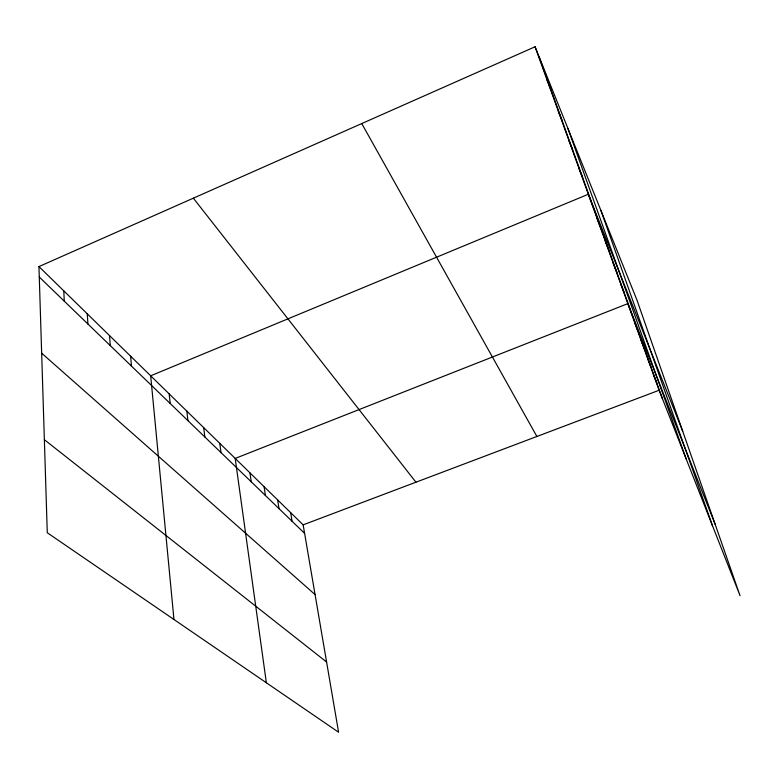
<?xml version="1.0" encoding="UTF-8"?>
<svg xmlns="http://www.w3.org/2000/svg" width="779" height="779" viewBox="0 0 779 779"><rect width="100%" height="100%" fill="white"/><g stroke="black" fill="none" stroke-linecap="round" stroke-linejoin="round"><path stroke-width="1.17" d="M38.95 266.584L303.148 524.851L338.592 732.231L47.276 532.748L38.95 266.584L535.066 46.769L637.037 300.275L740.05 595.701L659.112 390.26L535.066 46.769M303.148 524.851L659.112 390.26M44.364 439.697L326.596 662.023M41.657 353.179L315.057 594.562M39.271 277.012L304.599 533.362M193.358 198.178L415.957 482.201M361.758 123.559L536.887 436.474M547.004 79.847L550.909 89.566M558.251 110.978L562.107 120.618M568.845 140.327L572.672 149.88M578.855 168.04L582.634 177.505M682.716 431.274L588.32 194.253L150.678 375.799L173.96 619.5M597.035 218.363L600.726 227.643M605.312 241.286L608.954 250.458M613.18 263.078L616.783 272.163M620.678 283.838L624.242 292.826M715.171 524.345L627.835 303.635L235.19 458.422L266.36 682.764M634.651 322.535L638.128 331.318M641.175 340.598L644.603 349.274M647.417 357.873L650.806 366.451M653.386 374.407L656.736 382.888M539 56.555L662.413 398.644M567.891 128.399L686.202 459.006M601.028 210.768L712.522 525.825M290.645 512.631L292.067 521.258M277.626 499.904L279.018 508.648M264.071 486.651L265.425 495.512M249.942 472.843L251.257 481.821M219.795 443.368L221.002 452.599M203.689 427.632L204.848 436.98M186.843 411.156L187.924 420.641M169.189 393.901L170.202 403.512M130.638 356.207L131.466 366.091M109.527 335.583L110.258 345.594M87.287 313.83L87.891 323.986M63.79 290.869L64.267 301.161"/></g></svg>
